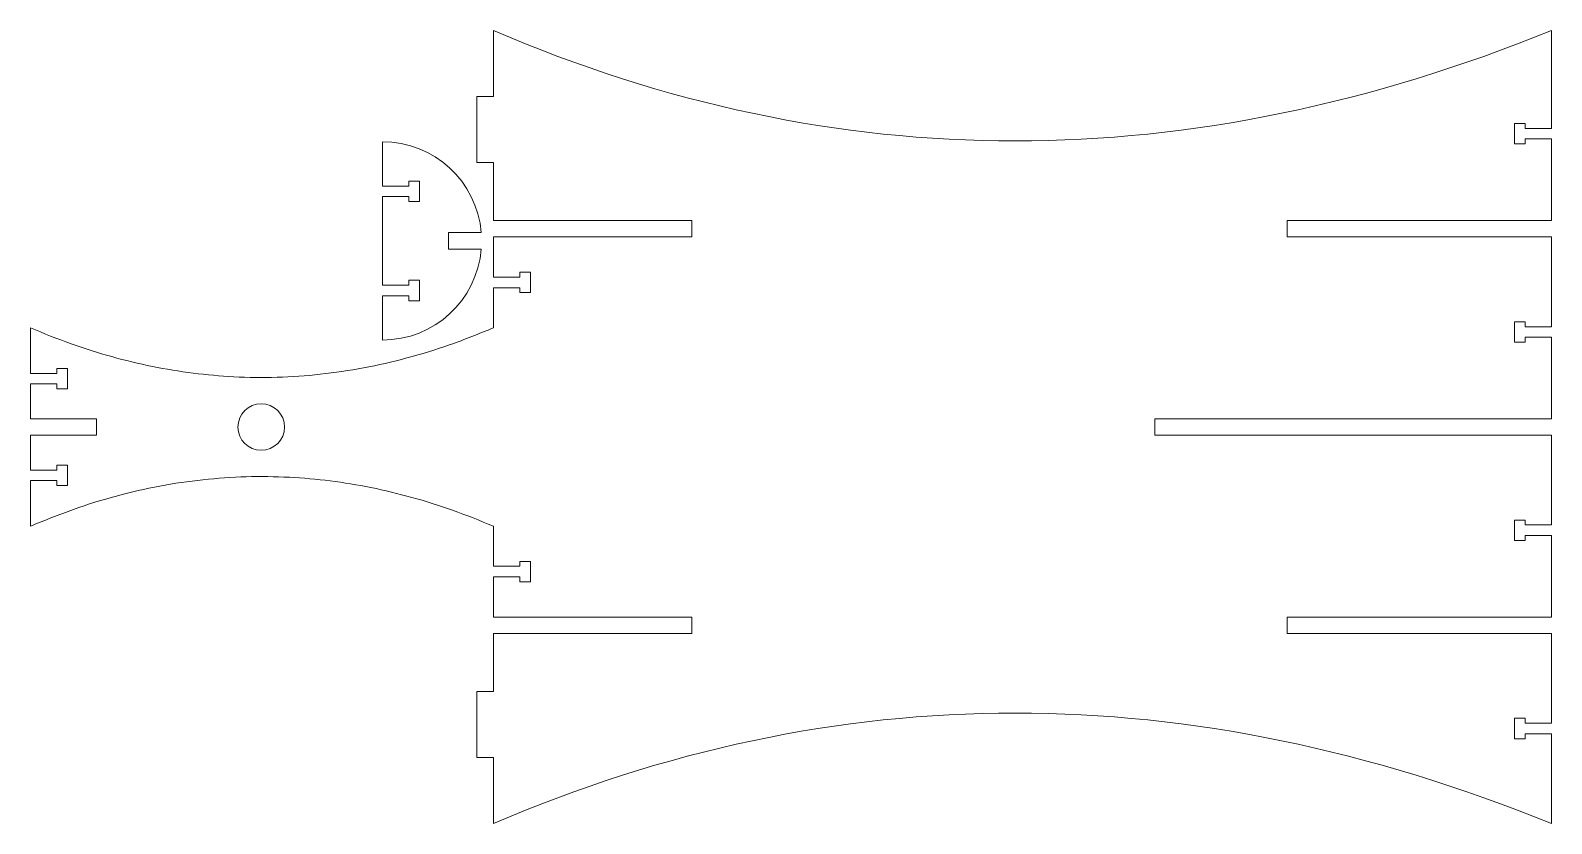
# Model space of a CAD drawing. Header units: inches. Extents: x 1 to 24, y -0.1 to 11.9.
import ezdxf

# ---------------------------------------------------------------- set-up
doc = ezdxf.new("R2010")
doc.units = ezdxf.units.IN
doc.header["$MEASUREMENT"] = 0

msp = doc.modelspace()

# ---------------------------------------------------------------- linework, layer by layer
at = {"color": 7, "linetype": 'Continuous', "lineweight": 15}
for p, q in [((8.018, 11.939), (8.018, 10.939)), ((24.018, 10.457), (24.018, 11.939)), ((7.768, 10.939), (7.768, 9.939)), ((8.018, 10.939), (7.768, 10.939)), ((23.458, 10.532), (23.618, 10.532)), ((23.458, 10.222), (23.458, 10.532)), ((23.618, 10.532), (23.618, 10.457)), ((23.618, 10.457), (24.018, 10.457)), ((6.34, 10.255), (6.34, 9.585)), ((23.618, 10.222), (23.458, 10.222)), ((23.618, 10.297), (23.618, 10.222)), ((24.018, 10.297), (23.618, 10.297)), ((24.018, 9.064), (24.018, 10.297)), ((7.768, 9.939), (8.018, 9.939)), ((8.018, 9.939), (8.018, 9.064)), ((6.34, 9.585), (6.74, 9.585)), ((6.74, 9.66), (6.9, 9.66)), ((6.74, 9.585), (6.74, 9.66)), ((6.9, 9.66), (6.9, 9.35)), ((6.34, 9.425), (6.34, 8.085)), ((6.74, 9.425), (6.34, 9.425)), ((6.74, 9.35), (6.74, 9.425)), ((6.9, 9.35), (6.74, 9.35)), ((8.018, 9.064), (11.018, 9.064)), ((11.018, 9.064), (11.018, 8.814)), ((20.018, 9.064), (24.018, 9.064)), ((20.018, 8.814), (20.018, 9.064)), ((7.34, 8.88), (7.834, 8.88)), ((7.34, 8.63), (7.34, 8.88)), ((8.018, 8.814), (8.018, 8.207)), ((11.018, 8.814), (8.018, 8.814)), ((24.018, 8.814), (20.018, 8.814)), ((24.018, 7.457), (24.018, 8.814)), ((7.834, 8.63), (7.34, 8.63)), ((8.418, 8.282), (8.578, 8.282)), ((8.418, 8.207), (8.418, 8.282)), ((8.578, 8.282), (8.578, 7.972)), ((6.34, 8.085), (6.74, 8.085)), ((6.74, 8.16), (6.9, 8.16)), ((6.74, 8.085), (6.74, 8.16)), ((6.9, 8.16), (6.9, 7.85)), ((8.018, 8.207), (8.418, 8.207)), ((6.34, 7.925), (6.34, 7.255)), ((6.74, 7.925), (6.34, 7.925)), ((6.74, 7.85), (6.74, 7.925)), ((6.9, 7.85), (6.74, 7.85)), ((8.018, 8.047), (8.018, 7.439)), ((8.418, 8.047), (8.018, 8.047)), ((8.418, 7.972), (8.418, 8.047)), ((8.578, 7.972), (8.418, 7.972)), ((1.018, 7.439), (1.018, 6.751)), ((23.458, 7.532), (23.618, 7.532)), ((23.458, 7.222), (23.458, 7.532)), ((23.618, 7.532), (23.618, 7.457)), ((23.618, 7.457), (24.018, 7.457)), ((23.618, 7.222), (23.458, 7.222)), ((23.618, 7.297), (23.618, 7.222)), ((24.018, 7.297), (23.618, 7.297)), ((24.018, 6.064), (24.018, 7.297)), ((1.018, 6.751), (1.418, 6.751)), ((1.418, 6.826), (1.578, 6.826)), ((1.418, 6.751), (1.418, 6.826)), ((1.578, 6.826), (1.578, 6.516)), ((1.018, 6.591), (1.018, 6.064)), ((1.418, 6.591), (1.018, 6.591)), ((1.418, 6.516), (1.418, 6.591)), ((1.578, 6.516), (1.418, 6.516)), ((1.018, 6.064), (2.018, 6.064)), ((2.018, 6.064), (2.018, 5.814)), ((18.018, 6.064), (24.018, 6.064)), ((18.018, 5.814), (18.018, 6.064)), ((1.018, 5.814), (1.018, 5.288)), ((2.018, 5.814), (1.018, 5.814)), ((24.018, 5.814), (18.018, 5.814)), ((24.018, 4.457), (24.018, 5.814)), ((1.418, 5.363), (1.578, 5.363)), ((1.418, 5.288), (1.418, 5.363)), ((1.578, 5.363), (1.578, 5.053)), ((1.018, 5.288), (1.418, 5.288)), ((1.018, 5.128), (1.018, 4.439)), ((1.418, 5.128), (1.018, 5.128)), ((1.418, 5.053), (1.418, 5.128)), ((1.578, 5.053), (1.418, 5.053)), ((8.018, 4.439), (8.018, 3.832)), ((23.458, 4.532), (23.618, 4.532)), ((23.458, 4.222), (23.458, 4.532)), ((23.618, 4.532), (23.618, 4.457)), ((23.618, 4.457), (24.018, 4.457)), ((23.618, 4.222), (23.458, 4.222)), ((23.618, 4.297), (23.618, 4.222)), ((24.018, 4.297), (23.618, 4.297)), ((24.018, 3.064), (24.018, 4.297)), ((8.018, 3.832), (8.418, 3.832)), ((8.418, 3.907), (8.578, 3.907)), ((8.418, 3.832), (8.418, 3.907)), ((8.578, 3.907), (8.578, 3.597)), ((8.018, 3.672), (8.018, 3.064)), ((8.418, 3.672), (8.018, 3.672)), ((8.418, 3.597), (8.418, 3.672)), ((8.578, 3.597), (8.418, 3.597)), ((8.018, 3.064), (11.018, 3.064)), ((11.018, 3.064), (11.018, 2.814)), ((20.018, 3.064), (24.018, 3.064)), ((20.018, 2.814), (20.018, 3.064)), ((8.018, 2.814), (8.018, 1.939)), ((11.018, 2.814), (8.018, 2.814)), ((24.018, 2.814), (20.018, 2.814)), ((24.018, 1.457), (24.018, 2.814)), ((7.768, 1.939), (7.768, 0.939)), ((8.018, 1.939), (7.768, 1.939)), ((23.458, 1.532), (23.618, 1.532)), ((23.458, 1.222), (23.458, 1.532)), ((23.618, 1.532), (23.618, 1.457)), ((23.618, 1.457), (24.018, 1.457)), ((23.618, 1.222), (23.458, 1.222)), ((23.618, 1.297), (23.618, 1.222)), ((24.018, 1.297), (23.618, 1.297)), ((24.018, -0.061), (24.018, 1.297)), ((7.768, 0.939), (8.018, 0.939)), ((8.018, 0.939), (8.018, -0.061))]:
    msp.add_line(p, q, dxfattribs=at)
msp.add_circle((4.508, 5.939), 0.352, dxfattribs=at)
for start, end in [(4.7802, 90), (270, 355.2198)]:
    msp.add_arc((6.34, 8.755), 1.5, start, end, dxfattribs=at)
for points in [[(24.018, 11.939), (18.534, 9.71), (13.201, 9.71), (8.018, 11.939)], [(8.018, -0.061), (13.201, 2.169), (18.534, 2.169), (24.018, -0.061)]]:
    msp.add_open_spline(points, degree=3, dxfattribs=at)
for points, knots in [([(8.018, 7.439), (7.801, 7.351), (7.372, 7.178), (6.715, 6.977), (6.059, 6.826), (5.403, 6.729), (4.747, 6.683), (4.105, 6.691), (3.475, 6.747), (2.858, 6.849), (2.241, 6.998), (1.624, 7.192), (1.221, 7.356), (1.018, 7.439)], [0, 0, 0, 0, 0.097452, 0.19248, 0.285587, 0.377309, 0.468206, 0.558854, 0.644616, 0.731154, 0.818935, 0.908409, 1, 1, 1, 1]), ([(1.018, 4.439), (1.234, 4.527), (1.661, 4.701), (2.315, 4.902), (2.969, 5.053), (3.624, 5.15), (4.279, 5.195), (4.922, 5.188), (5.553, 5.132), (6.171, 5.03), (6.789, 4.88), (7.408, 4.687), (7.813, 4.523), (8.018, 4.439)], [0, 0, 0, 0, 0.097068, 0.191782, 0.284652, 0.376218, 0.467043, 0.557702, 0.643554, 0.730254, 0.818269, 0.908044, 1, 1, 1, 1])]:
    msp.add_open_spline(points, degree=3, knots=knots, dxfattribs=at)

doc.saveas('drawing.dxf')
